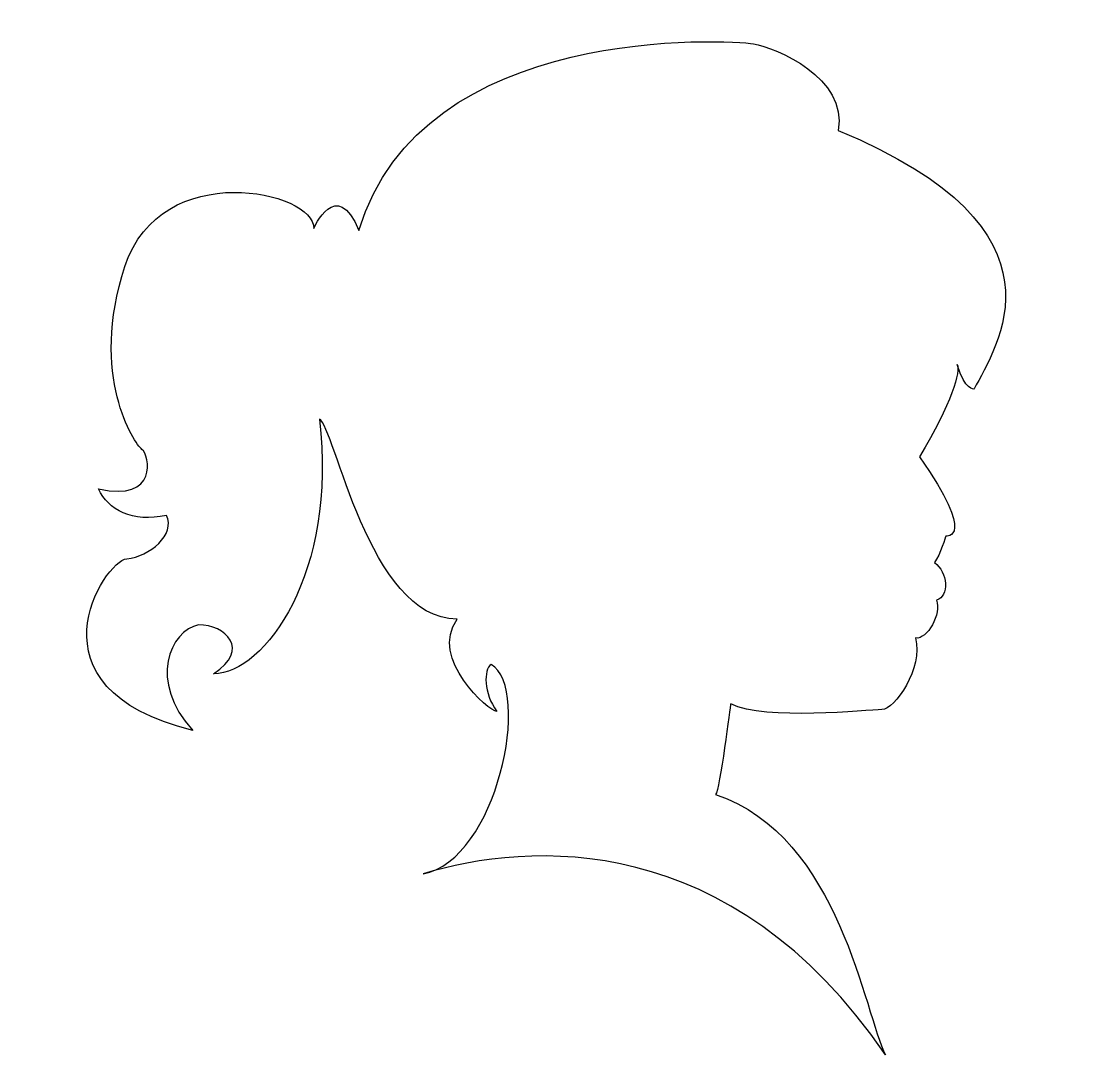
# Model space of a CAD drawing. Header units: centimetres. Extents: x -7.1 to 7.2, y -6.9 to 7.1.
import ezdxf

# ---------------------------------------------------------------- set-up
doc = ezdxf.new("R2010")
doc.units = ezdxf.units.CM
doc.header["$MEASUREMENT"] = 0
doc.layers.add('Camada 1', color=7, linetype='Continuous')

msp = doc.modelspace()

# ---------------------------------------------------------------- linework, layer by layer
at = {"layer": 'Camada 1'}
msp.add_open_spline([(4.58719, -6.85244), (4.30639, -6.31674), (3.97492, -3.89257), (2.29066, -3.33134), (2.29066, -3.33134), (2.34172, -3.28028), (2.49489, -2.10661), (2.49489, -2.10661), (2.49489, -2.10661), (2.95418, -2.33637), (4.35745, -2.18321), (4.53612, -2.18321), (4.53612, -2.18321), (4.71479, -2.18321), (5.09733, -1.62155), (4.99523, -1.21354), (4.99523, -1.21354), (5.1484, -1.23907), (5.35266, -0.8821), (5.27606, -0.70337), (5.27606, -0.70337), (5.45476, -0.65231), (5.42923, -0.32065), (5.25053, -0.19302), (5.25053, -0.19302), (5.32713, -0.09028), (5.4037, 0.16417), (5.4037, 0.16417), (5.4037, 0.16417), (5.4037, 0.16417), (5.83727, 0.11374), (5.04627, 1.23637), (5.04627, 1.23637), (5.48027, 1.95075), (5.60793, 2.40943), (5.55686, 2.48602), (5.55686, 2.48602), (5.65857, 2.12883), (5.7862, 2.15434), (5.7862, 2.15434), (5.7862, 2.15434), (6.067, 2.71576), (7.21498, 4.29834), (3.94938, 5.64991), (3.94938, 5.64991), (4.07662, 6.36429), (3.10713, 6.77254), (2.80101, 6.8236), (2.80101, 6.8236), (2.49489, 6.87466), (-1.68976, 7.12999), (-2.53177, 4.29776), (-2.53177, 4.29776), (-2.83792, 5.0383), (-3.14404, 4.32329), (-3.14404, 4.32329), (-3.14404, 4.32329), (-3.11851, 4.83346), (-5.21104, 5.29275), (-5.69566, 3.81291), (-5.69566, 3.81291), (-6.1803, 2.3331), (-5.56781, 1.41446), (-5.4659, 1.33789), (-5.4659, 1.33789), (-5.36399, 1.26132), (-5.23635, 0.6233), (-6.05285, 0.802), (-6.05285, 0.802), (-5.92519, 0.52141), (-5.59353, 0.34271), (-5.13422, 0.44481), (-5.13422, 0.44481), (-5.00658, 0.18973), (-5.36398, -0.1164), (-5.67011, -0.14193), (-5.67011, -0.14193), (-5.97626, -0.16746), (-7.09889, -1.90239), (-4.77704, -2.46378), (-4.77704, -2.46378), (-5.38931, -1.80047), (-5.08316, -1.1116), (-4.70044, -1.035), (-4.70044, -1.035), (-4.34325, -1.035), (-3.98625, -1.36666), (-4.49642, -1.69834), (-4.49642, -1.69834), (-3.80737, -1.69834), (-2.81214, -0.3206), (-3.06743, 1.74619), (-3.06743, 1.74619), (-2.86341, 1.66959), (-2.40409, -0.95841), (-1.20487, -0.95841), (-1.20487, -0.95841), (-1.58759, -1.4943), (-0.7709, -2.2087), (-0.66898, -2.2087), (-0.66898, -2.2087), (-0.84768, -1.95362), (-0.84768, -1.64749), (-0.74558, -1.57092), (-0.74558, -1.57092), (-0.18437, -1.90218), (-0.66919, -4.22421), (-1.66419, -4.40291), (-1.66419, -4.40291), (-0.23524, -3.96939), (2.49507, -3.79047), (4.58719, -6.85244)], degree=3, knots=[0, 0, 0, 0, 0.03448276, 0.03448276, 0.03448276, 0.03448276, 0.06896552, 0.06896552, 0.06896552, 0.06896552, 0.10344828, 0.10344828, 0.10344828, 0.10344828, 0.13793103, 0.13793103, 0.13793103, 0.13793103, 0.17241379, 0.17241379, 0.17241379, 0.17241379, 0.20689655, 0.20689655, 0.20689655, 0.20689655, 0.24137931, 0.24137931, 0.24137931, 0.24137931, 0.27586207, 0.27586207, 0.27586207, 0.27586207, 0.31034483, 0.31034483, 0.31034483, 0.31034483, 0.34482759, 0.34482759, 0.34482759, 0.34482759, 0.37931034, 0.37931034, 0.37931034, 0.37931034, 0.4137931, 0.4137931, 0.4137931, 0.4137931, 0.44827586, 0.44827586, 0.44827586, 0.44827586, 0.48275862, 0.48275862, 0.48275862, 0.48275862, 0.51724138, 0.51724138, 0.51724138, 0.51724138, 0.55172414, 0.55172414, 0.55172414, 0.55172414, 0.5862069, 0.5862069, 0.5862069, 0.5862069, 0.62068966, 0.62068966, 0.62068966, 0.62068966, 0.65517241, 0.65517241, 0.65517241, 0.65517241, 0.68965517, 0.68965517, 0.68965517, 0.68965517, 0.72413793, 0.72413793, 0.72413793, 0.72413793, 0.75862069, 0.75862069, 0.75862069, 0.75862069, 0.79310345, 0.79310345, 0.79310345, 0.79310345, 0.82758621, 0.82758621, 0.82758621, 0.82758621, 0.86206897, 0.86206897, 0.86206897, 0.86206897, 0.89655172, 0.89655172, 0.89655172, 0.89655172, 0.93103448, 0.93103448, 0.93103448, 0.93103448, 1, 1, 1, 1], dxfattribs=at)

doc.saveas('drawing.dxf')
